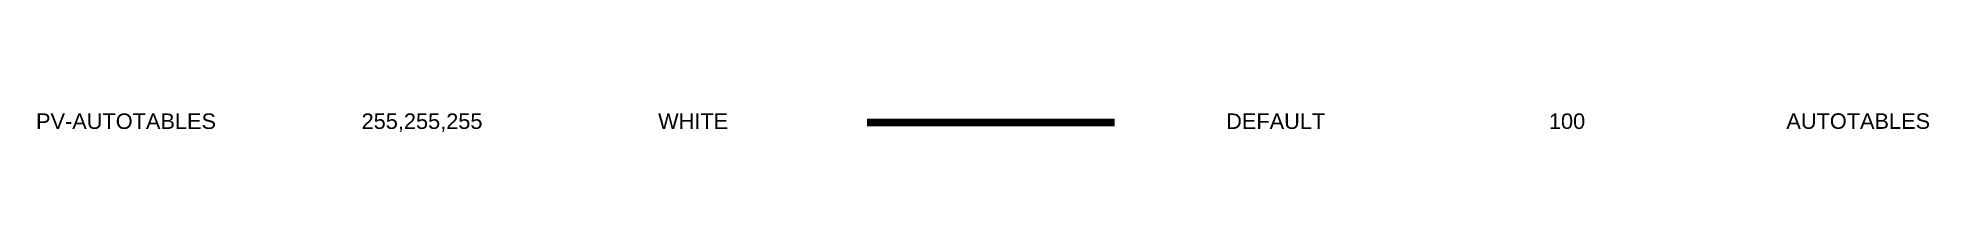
# Model space of a CAD drawing. Header units: feet. Extents: x -17.4 to 40, y -40.1 to 20.5.
# Drawn here: x -17.43 to -5.27, y -40.08 to -39.96 of the extents above; entities outside this region: 1.
import ezdxf
from ezdxf.enums import TextEntityAlignment as Align

# ---------------------------------------------------------------- set-up
doc = ezdxf.new("R2010")
doc.units = ezdxf.units.FT
doc.header["$MEASUREMENT"] = 0
doc.layers.add('PV-AUTOTABLES', color=7, linetype='Continuous')
doc.styles.add('NEI-A', font='arial.ttf')

# ---------------------------------------------------------------- blocks, each defined once
blk = doc.blocks.new('VIEWPORT BLOCK')
at = {"layer": 'defpoints'}
blk.add_lwpolyline([(0, 20.5), (25.505, 20.5), (25.505, 0), (0, 0)], close=True, dxfattribs=at)

msp = doc.modelspace()

# ---------------------------------------------------------------- linework, layer by layer
at = {"layer": 'PV-AUTOTABLES', "const_width": 0.05}
msp.add_lwpolyline([(-12.098, -40.019), (-10.508, -40.019)], dxfattribs=at)

# ---------------------------------------------------------------- block references
at = {"layer": 'defpoints'}
msp.add_blockref('VIEWPORT BLOCK', (14.467, 0.001), dxfattribs=at)

# ---------------------------------------------------------------- texts
at = {"layer": 'PV-AUTOTABLES', "style": 'NEI-A'}
for s, p in [('PV-AUTOTABLES', (-16.86, -40.01)), ('255,255,255', (-14.958, -40.01)), ('WHITE', (-13.216, -40.01)), ('DEFAULT', (-9.473, -40.01)), ('100', (-7.601, -40.01))]:
    msp.add_text(s, height=0.1, dxfattribs=at).set_placement(p, align=Align.MIDDLE_CENTER)
at = {"layer": 'PV-AUTOTABLES', "insert": (-5.73, -40.01), "char_height": 0.1, "width": 0.78558, "attachment_point": 5, "style": 'NEI-A'}
msp.add_mtext('AUTOTABLES', dxfattribs=at)

doc.saveas('drawing.dxf')
